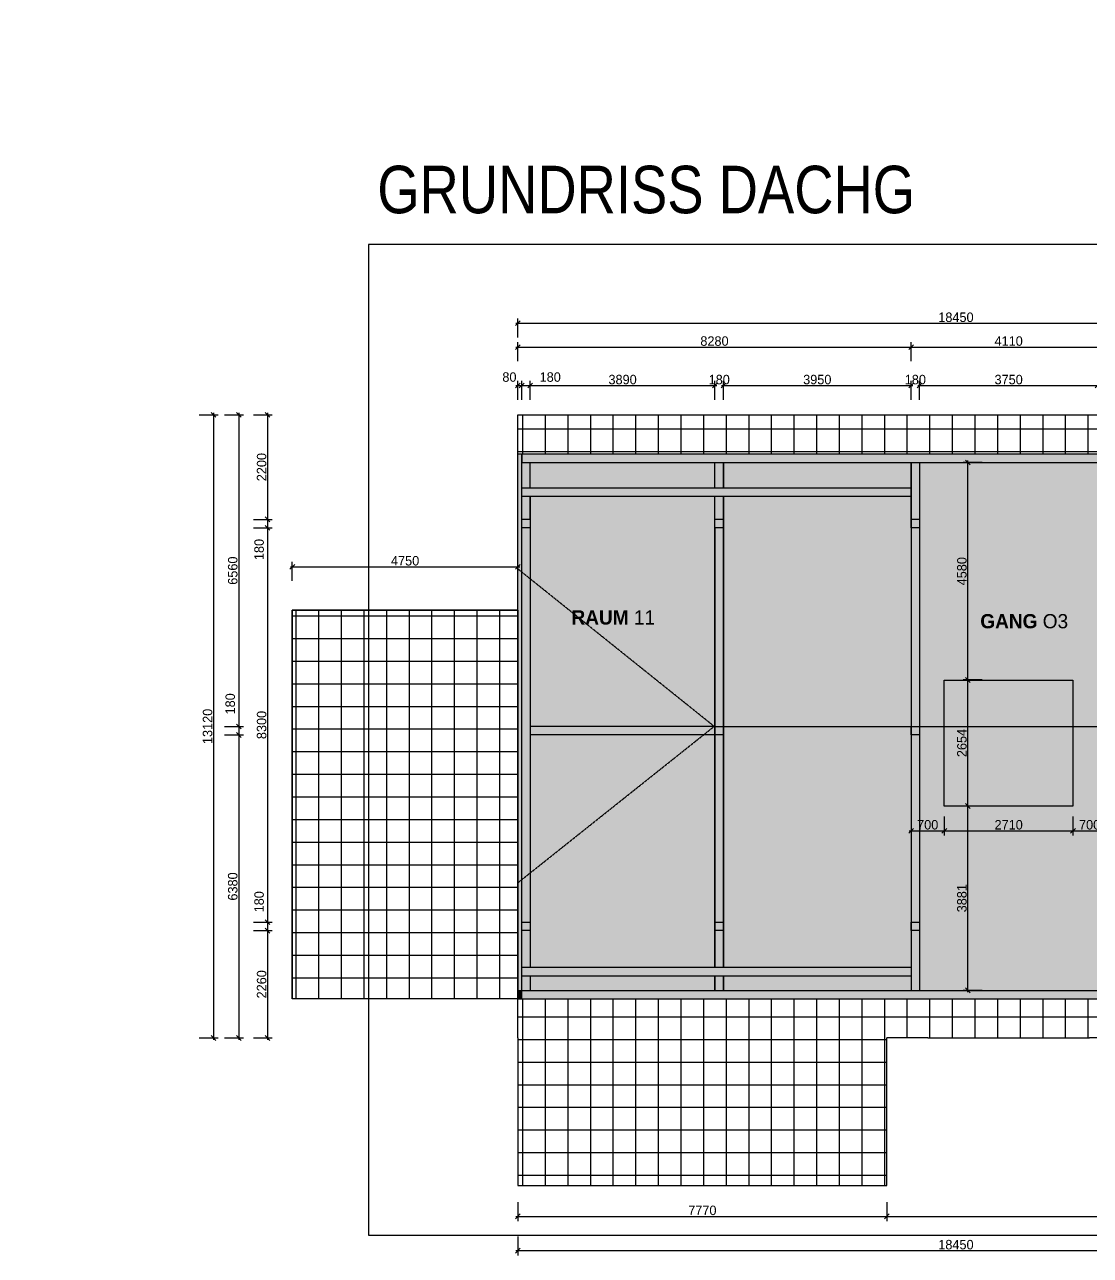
# Model space of a CAD drawing. Header units: metres. Extents: x 2773 to 296211, y -82189 to 61223.
# Drawn here: x 47610 to 70054, y -31693 to -5778 of the extents above; entities that cross this region are included whole.
import ezdxf

# ---------------------------------------------------------------- set-up
doc = ezdxf.new("R2010")
doc.units = ezdxf.units.M
doc.header["$LTSCALE"] = 0.5
doc.header["$PDMODE"] = 3
doc.linetypes.add('DASHED2', pattern=[9.525, 6.35, -3.175])
doc.layers.add('-help', color=4, linetype='Continuous', plot=False)
doc.layers.add('KON_HL', color=4, linetype='Continuous', plot=False)
for name, color, linetype in [('AM_6', 7, 'Continuous'), ('KON_025', 1, 'Continuous'), ('KON_050', 5, 'Continuous'), ('KON_MASS', 1, 'Continuous'), ('KON_SCHRAFF', 1, 'Continuous'), ('KON_STRICHLINIE', 1, 'DASHED2'), ('KON_TEXT', 1, 'Continuous')]:
    doc.layers.add(name, color=color, linetype=linetype)
doc.styles.add('Arial Narrow 3 skalliert', font='ARIALN.TTF', dxfattribs={"height": 3})
doc.styles.add('Century_Gothic', font='GOTHIC.TTF')
doc.dimstyles.new('M - 20 - HTL HALLSTATT$0', dxfattribs={"dimscale": 200, "dimtxt": 1.5, "dimasz": 0.5, "dimexe": 0.5, "dimexo": 0.2, "dimgap": 0.1, "dimtad": 1, "dimdec": 1, "dimdsep": 46, "dimtxsty": 'Century_Gothic', "dimblk": 'OBLIQUE', "dimcen": 0, "dimdle": 0.2, "dimclrd": 256, "dimclre": 256, "dimclrt": 256, "dimadec": 1, "dimazin": 0, "dimtfac": 1, "dimtdec": 1, "dimtix": 1, "dimtofl": 0, "dimtmove": 2, "dimatfit": 3, "dimldrblk": 'DOT', "dimfxl": 1.5, "dimfxlon": 1, "dimlwd": -1, "dimlwe": -1, "dimarcsym": 0})

# ---------------------------------------------------------------- blocks, each defined once
blk = doc.blocks.new('_Oblique')
at = {"color": 0, "linetype": 'ByBlock', "lineweight": -2}
blk.add_line((-0.5, -0.5), (0.5, 0.5), dxfattribs=at)
blk = doc.blocks.new('*D167')
at = {"layer": 'Defpoints', "color": 0, "transparency": 16777216}
for p in [(58078, -13378), (57998, -13995), (58078, -14817)]:
    blk.add_point(p, dxfattribs=at)
at = {"layer": 'KON_MASS', "transparency": 16777216}
for p, q in [((57958, -13378), (58118, -13378)), ((57998, -13678), (57998, -13278)), ((58078, -13678), (58078, -13278))]:
    blk.add_line(p, q, dxfattribs=at)
at = {"layer": 'KON_MASS', "transparency": 16777216, "xscale": 100, "yscale": 100, "zscale": 100, "rotation": 180}
blk.add_blockref('_Oblique', (57998, -13378), dxfattribs=at)
at = {"layer": 'KON_MASS', "transparency": 16777216, "xscale": 100, "yscale": 100, "zscale": 100}
blk.add_blockref('_Oblique', (58078, -13378), dxfattribs=at)
at = {"layer": 'KON_MASS', "transparency": 16777216, "insert": (57820, -13200), "char_height": 200, "attachment_point": 5, "style": 'Century_Gothic'}
blk.add_mtext('80', dxfattribs=at)
blk = doc.blocks.new('_Dot')
at = {"color": 0, "linetype": 'ByBlock', "lineweight": -2}
blk.add_line((-0.5, 0), (-1, 0), dxfattribs=at)
at = {"color": 0, "linetype": 'ByBlock', "const_width": 0.5}
blk.add_lwpolyline([(-0.25, 0, 1), (0.25, 0, 1)], format="xyb", close=True, dxfattribs=at)
blk = doc.blocks.new('*D168')
at = {"layer": 'Defpoints', "color": 0, "transparency": 16777216}
for p in [(58258, -13378), (58078, -14817), (58258, -14997)]:
    blk.add_point(p, dxfattribs=at)
at = {"layer": 'KON_MASS', "transparency": 16777216}
for p, q in [((58038, -13378), (58298, -13378)), ((58078, -13678), (58078, -13278)), ((58258, -13678), (58258, -13278))]:
    blk.add_line(p, q, dxfattribs=at)
at = {"layer": 'KON_MASS', "transparency": 16777216, "xscale": 100, "yscale": 100, "zscale": 100, "rotation": 180}
blk.add_blockref('_Oblique', (58078, -13378), dxfattribs=at)
at = {"layer": 'KON_MASS', "transparency": 16777216, "xscale": 100, "yscale": 100, "zscale": 100}
blk.add_blockref('_Oblique', (58258, -13378), dxfattribs=at)
at = {"layer": 'KON_MASS', "transparency": 16777216, "insert": (58679, -13200), "char_height": 200, "attachment_point": 5, "style": 'Century_Gothic'}
blk.add_mtext('180', dxfattribs=at)
blk = doc.blocks.new('*D169')
at = {"layer": 'Defpoints', "color": 0, "transparency": 16777216}
for p in [(62148, -13378), (58258, -14997), (62148, -14997)]:
    blk.add_point(p, dxfattribs=at)
at = {"layer": 'KON_MASS', "transparency": 16777216}
for p, q in [((58218, -13378), (62188, -13378)), ((58258, -13678), (58258, -13278)), ((62148, -13678), (62148, -13278))]:
    blk.add_line(p, q, dxfattribs=at)
at = {"layer": 'KON_MASS', "transparency": 16777216, "xscale": 100, "yscale": 100, "zscale": 100, "rotation": 180}
blk.add_blockref('_Oblique', (58258, -13378), dxfattribs=at)
at = {"layer": 'KON_MASS', "transparency": 16777216, "xscale": 100, "yscale": 100, "zscale": 100}
blk.add_blockref('_Oblique', (62148, -13378), dxfattribs=at)
at = {"layer": 'KON_MASS', "transparency": 16777216, "insert": (60203, -13253), "char_height": 200, "attachment_point": 5, "style": 'Century_Gothic'}
blk.add_mtext('3890', dxfattribs=at)
blk = doc.blocks.new('*D170')
at = {"layer": 'Defpoints', "color": 0, "transparency": 16777216}
for p in [(62328, -13378), (62148, -14997), (62328, -14997)]:
    blk.add_point(p, dxfattribs=at)
at = {"layer": 'KON_MASS', "transparency": 16777216}
for p, q in [((62148, -13678), (62148, -13278)), ((62328, -13678), (62328, -13278))]:
    blk.add_line(p, q, dxfattribs=at)
at = {"layer": 'KON_MASS', "transparency": 16777216, "insert": (62238, -13253), "char_height": 200, "attachment_point": 5, "style": 'Century_Gothic'}
blk.add_mtext('180', dxfattribs=at)
blk = doc.blocks.new('*D171')
at = {"layer": 'Defpoints', "color": 0, "transparency": 16777216}
for p in [(66278, -13378), (62328, -14997), (66278, -14997)]:
    blk.add_point(p, dxfattribs=at)
at = {"layer": 'KON_MASS', "transparency": 16777216}
for p, q in [((62288, -13378), (66318, -13378)), ((62328, -13678), (62328, -13278)), ((66278, -13678), (66278, -13278))]:
    blk.add_line(p, q, dxfattribs=at)
at = {"layer": 'KON_MASS', "transparency": 16777216, "xscale": 100, "yscale": 100, "zscale": 100, "rotation": 180}
blk.add_blockref('_Oblique', (62328, -13378), dxfattribs=at)
at = {"layer": 'KON_MASS', "transparency": 16777216, "xscale": 100, "yscale": 100, "zscale": 100}
blk.add_blockref('_Oblique', (66278, -13378), dxfattribs=at)
at = {"layer": 'KON_MASS', "transparency": 16777216, "insert": (64303, -13253), "char_height": 200, "attachment_point": 5, "style": 'Century_Gothic'}
blk.add_mtext('3950', dxfattribs=at)
blk = doc.blocks.new('*D172')
at = {"layer": 'Defpoints', "color": 0, "transparency": 16777216}
for p in [(66458, -13378), (66278, -14997), (66458, -14997)]:
    blk.add_point(p, dxfattribs=at)
at = {"layer": 'KON_MASS', "transparency": 16777216}
for p, q in [((66278, -13678), (66278, -13278)), ((66458, -13678), (66458, -13278))]:
    blk.add_line(p, q, dxfattribs=at)
at = {"layer": 'KON_MASS', "transparency": 16777216, "insert": (66368, -13253), "char_height": 200, "attachment_point": 5, "style": 'Century_Gothic'}
blk.add_mtext('180', dxfattribs=at)
blk = doc.blocks.new('*D173')
at = {"layer": 'Defpoints', "color": 0, "transparency": 16777216}
for p in [(70208, -13378), (66458, -14997), (70208, -14997)]:
    blk.add_point(p, dxfattribs=at)
at = {"layer": 'KON_MASS', "transparency": 16777216}
for p, q in [((66418, -13378), (70248, -13378)), ((66458, -13678), (66458, -13278)), ((70208, -13678), (70208, -13278))]:
    blk.add_line(p, q, dxfattribs=at)
at = {"layer": 'KON_MASS', "transparency": 16777216, "xscale": 100, "yscale": 100, "zscale": 100, "rotation": 180}
blk.add_blockref('_Oblique', (66458, -13378), dxfattribs=at)
at = {"layer": 'KON_MASS', "transparency": 16777216, "xscale": 100, "yscale": 100, "zscale": 100}
blk.add_blockref('_Oblique', (70208, -13378), dxfattribs=at)
at = {"layer": 'KON_MASS', "transparency": 16777216, "insert": (68333, -13253), "char_height": 200, "attachment_point": 5, "style": 'Century_Gothic'}
blk.add_mtext('3750', dxfattribs=at)
blk = doc.blocks.new('*D180')
at = {"layer": 'Defpoints', "color": 0, "transparency": 16777216}
for p in [(66278, -12567), (57998, -13995), (66278, -14997)]:
    blk.add_point(p, dxfattribs=at)
at = {"layer": 'KON_MASS', "transparency": 16777216}
for p, q in [((57958, -12567), (66318, -12567)), ((57998, -12867), (57998, -12467)), ((66278, -12867), (66278, -12467))]:
    blk.add_line(p, q, dxfattribs=at)
at = {"layer": 'KON_MASS', "transparency": 16777216, "xscale": 100, "yscale": 100, "zscale": 100, "rotation": 180}
blk.add_blockref('_Oblique', (57998, -12567), dxfattribs=at)
at = {"layer": 'KON_MASS', "transparency": 16777216, "xscale": 100, "yscale": 100, "zscale": 100}
blk.add_blockref('_Oblique', (66278, -12567), dxfattribs=at)
at = {"layer": 'KON_MASS', "transparency": 16777216, "insert": (62138, -12442), "char_height": 200, "attachment_point": 5, "style": 'Century_Gothic'}
blk.add_mtext('8280', dxfattribs=at)
blk = doc.blocks.new('*D181')
at = {"layer": 'Defpoints', "color": 0, "transparency": 16777216}
for p in [(70388, -12567), (66278, -14997), (70388, -14997)]:
    blk.add_point(p, dxfattribs=at)
at = {"layer": 'KON_MASS', "transparency": 16777216}
for p, q in [((66238, -12567), (70428, -12567)), ((66278, -12867), (66278, -12467)), ((70388, -12867), (70388, -12467))]:
    blk.add_line(p, q, dxfattribs=at)
at = {"layer": 'KON_MASS', "transparency": 16777216, "xscale": 100, "yscale": 100, "zscale": 100, "rotation": 180}
blk.add_blockref('_Oblique', (66278, -12567), dxfattribs=at)
at = {"layer": 'KON_MASS', "transparency": 16777216, "xscale": 100, "yscale": 100, "zscale": 100}
blk.add_blockref('_Oblique', (70388, -12567), dxfattribs=at)
at = {"layer": 'KON_MASS', "transparency": 16777216, "insert": (68333, -12442), "char_height": 200, "attachment_point": 5, "style": 'Century_Gothic'}
blk.add_mtext('4110', dxfattribs=at)
blk = doc.blocks.new('*D183')
at = {"layer": 'Defpoints', "color": 0, "transparency": 16777216}
for p in [(76448, -12066), (57998, -14336), (76448, -14336)]:
    blk.add_point(p, dxfattribs=at)
at = {"layer": 'KON_MASS', "transparency": 16777216}
for p, q in [((57958, -12066), (76488, -12066)), ((57998, -12366), (57998, -11966)), ((76448, -12366), (76448, -11966))]:
    blk.add_line(p, q, dxfattribs=at)
at = {"layer": 'KON_MASS', "transparency": 16777216, "xscale": 100, "yscale": 100, "zscale": 100, "rotation": 180}
blk.add_blockref('_Oblique', (57998, -12066), dxfattribs=at)
at = {"layer": 'KON_MASS', "transparency": 16777216, "xscale": 100, "yscale": 100, "zscale": 100}
blk.add_blockref('_Oblique', (76448, -12066), dxfattribs=at)
at = {"layer": 'KON_MASS', "transparency": 16777216, "insert": (67223, -11941), "char_height": 200, "attachment_point": 5, "style": 'Century_Gothic'}
blk.add_mtext('18450', dxfattribs=at)
blk = doc.blocks.new('*D210')
at = {"layer": 'Defpoints', "color": 0, "transparency": 16777216}
for p in [(67474, -22231), (68796, -22231), (69316, -26112)]:
    blk.add_point(p, dxfattribs=at)
at = {"layer": 'KON_MASS', "transparency": 16777216}
for p, q in [((67774, -22231), (67374, -22231)), ((67474, -26152), (67474, -22191)), ((67774, -26112), (67374, -26112))]:
    blk.add_line(p, q, dxfattribs=at)
at = {"layer": 'KON_MASS', "transparency": 16777216, "xscale": 100, "yscale": 100, "zscale": 100}
for p, rotation in [((67474, -22231), 90), ((67474, -26112), 270)]:
    blk.add_blockref('_Oblique', p, dxfattribs=dict(at, rotation=rotation))
at = {"layer": 'KON_MASS', "transparency": 16777216, "insert": (67349, -24172), "char_height": 200, "attachment_point": 5, "rotation": 90, "style": 'Century_Gothic'}
blk.add_mtext('3881', dxfattribs=at)
blk = doc.blocks.new('*D211')
at = {"layer": 'Defpoints', "color": 0, "transparency": 16777216}
for p in [(67474, -19577), (68796, -19577), (68796, -22231)]:
    blk.add_point(p, dxfattribs=at)
at = {"layer": 'KON_MASS', "transparency": 16777216}
for p, q in [((67774, -19577), (67374, -19577)), ((67474, -22271), (67474, -19537)), ((67774, -22231), (67374, -22231))]:
    blk.add_line(p, q, dxfattribs=at)
at = {"layer": 'KON_MASS', "transparency": 16777216, "xscale": 100, "yscale": 100, "zscale": 100}
for p, rotation in [((67474, -19577), 90), ((67474, -22231), 270)]:
    blk.add_blockref('_Oblique', p, dxfattribs=dict(at, rotation=rotation))
at = {"layer": 'KON_MASS', "transparency": 16777216, "insert": (67349, -20904), "char_height": 200, "attachment_point": 5, "rotation": 90, "style": 'Century_Gothic'}
blk.add_mtext('2654', dxfattribs=at)
blk = doc.blocks.new('*D212')
at = {"layer": 'Defpoints', "color": 0, "transparency": 16777216}
for p in [(67474, -14997), (69316, -14997), (68796, -19577)]:
    blk.add_point(p, dxfattribs=at)
at = {"layer": 'KON_MASS', "transparency": 16777216}
for p, q in [((67774, -14997), (67374, -14997)), ((67474, -19617), (67474, -14957)), ((67774, -19577), (67374, -19577))]:
    blk.add_line(p, q, dxfattribs=at)
at = {"layer": 'KON_MASS', "transparency": 16777216, "xscale": 100, "yscale": 100, "zscale": 100}
for p, rotation in [((67474, -14997), 90), ((67474, -19577), 270)]:
    blk.add_blockref('_Oblique', p, dxfattribs=dict(at, rotation=rotation))
at = {"layer": 'KON_MASS', "transparency": 16777216, "insert": (67349, -17287), "char_height": 200, "width": 1167.17, "attachment_point": 5, "rotation": 90, "style": 'Century_Gothic'}
blk.add_mtext('4580', dxfattribs=at)
blk = doc.blocks.new('*D213')
at = {"layer": 'Defpoints', "color": 0, "transparency": 16777216}
for p in [(66278, -22001), (66978, -22344), (66978, -22752)]:
    blk.add_point(p, dxfattribs=at)
at = {"layer": 'KON_MASS', "transparency": 16777216}
for p, q in [((66278, -22452), (66278, -22852)), ((66978, -22452), (66978, -22852)), ((66238, -22752), (67018, -22752))]:
    blk.add_line(p, q, dxfattribs=at)
at = {"layer": 'KON_MASS', "transparency": 16777216, "xscale": 100, "yscale": 100, "zscale": 100, "rotation": 180}
blk.add_blockref('_Oblique', (66278, -22752), dxfattribs=at)
at = {"layer": 'KON_MASS', "transparency": 16777216, "xscale": 100, "yscale": 100, "zscale": 100}
blk.add_blockref('_Oblique', (66978, -22752), dxfattribs=at)
at = {"layer": 'KON_MASS', "transparency": 16777216, "insert": (66628, -22627), "char_height": 200, "attachment_point": 5, "style": 'Century_Gothic'}
blk.add_mtext('700', dxfattribs=at)
blk = doc.blocks.new('*D214')
at = {"layer": 'Defpoints', "color": 0, "transparency": 16777216}
for p in [(66978, -22344), (69688, -22344), (69688, -22752)]:
    blk.add_point(p, dxfattribs=at)
at = {"layer": 'KON_MASS', "transparency": 16777216}
for p, q in [((66978, -22452), (66978, -22852)), ((69688, -22452), (69688, -22852)), ((66938, -22752), (69728, -22752))]:
    blk.add_line(p, q, dxfattribs=at)
at = {"layer": 'KON_MASS', "transparency": 16777216, "xscale": 100, "yscale": 100, "zscale": 100, "rotation": 180}
blk.add_blockref('_Oblique', (66978, -22752), dxfattribs=at)
at = {"layer": 'KON_MASS', "transparency": 16777216, "xscale": 100, "yscale": 100, "zscale": 100}
blk.add_blockref('_Oblique', (69688, -22752), dxfattribs=at)
at = {"layer": 'KON_MASS', "transparency": 16777216, "insert": (68333, -22627), "char_height": 200, "attachment_point": 5, "style": 'Century_Gothic'}
blk.add_mtext('2710', dxfattribs=at)
blk = doc.blocks.new('*D215')
at = {"layer": 'Defpoints', "color": 0, "transparency": 16777216}
for p in [(70388, -22001), (69688, -22344), (70388, -22752)]:
    blk.add_point(p, dxfattribs=at)
at = {"layer": 'KON_MASS', "transparency": 16777216}
for p, q in [((69688, -22452), (69688, -22852)), ((70388, -22452), (70388, -22852)), ((69648, -22752), (70428, -22752))]:
    blk.add_line(p, q, dxfattribs=at)
at = {"layer": 'KON_MASS', "transparency": 16777216, "xscale": 100, "yscale": 100, "zscale": 100, "rotation": 180}
blk.add_blockref('_Oblique', (69688, -22752), dxfattribs=at)
at = {"layer": 'KON_MASS', "transparency": 16777216, "xscale": 100, "yscale": 100, "zscale": 100}
blk.add_blockref('_Oblique', (70388, -22752), dxfattribs=at)
at = {"layer": 'KON_MASS', "transparency": 16777216, "insert": (70038, -22627), "char_height": 200, "attachment_point": 5, "style": 'Century_Gothic'}
blk.add_mtext('700', dxfattribs=at)
blk = doc.blocks.new('*D221')
at = {"layer": 'Defpoints', "color": 0, "transparency": 16777216}
for p in [(57998, -30225), (65768, -30225), (65768, -30871)]:
    blk.add_point(p, dxfattribs=at)
at = {"layer": 'KON_MASS', "transparency": 16777216}
for p, q in [((57998, -30571), (57998, -30971)), ((65768, -30571), (65768, -30971)), ((57958, -30871), (65808, -30871))]:
    blk.add_line(p, q, dxfattribs=at)
at = {"layer": 'KON_MASS', "transparency": 16777216, "xscale": 100, "yscale": 100, "zscale": 100, "rotation": 180}
blk.add_blockref('_Oblique', (57998, -30871), dxfattribs=at)
at = {"layer": 'KON_MASS', "transparency": 16777216, "xscale": 100, "yscale": 100, "zscale": 100}
blk.add_blockref('_Oblique', (65768, -30871), dxfattribs=at)
at = {"layer": 'KON_MASS', "transparency": 16777216, "insert": (61883, -30746), "char_height": 200, "attachment_point": 5, "style": 'Century_Gothic'}
blk.add_mtext('7770', dxfattribs=at)
blk = doc.blocks.new('*D222')
at = {"layer": 'Defpoints', "color": 0, "transparency": 16777216}
for p in [(76448, -27115), (65768, -30225), (76448, -30871)]:
    blk.add_point(p, dxfattribs=at)
at = {"layer": 'KON_MASS', "transparency": 16777216}
for p, q in [((65768, -30571), (65768, -30971)), ((76448, -30571), (76448, -30971)), ((65728, -30871), (76488, -30871))]:
    blk.add_line(p, q, dxfattribs=at)
at = {"layer": 'KON_MASS', "transparency": 16777216, "xscale": 100, "yscale": 100, "zscale": 100, "rotation": 180}
blk.add_blockref('_Oblique', (65768, -30871), dxfattribs=at)
at = {"layer": 'KON_MASS', "transparency": 16777216, "xscale": 100, "yscale": 100, "zscale": 100}
blk.add_blockref('_Oblique', (76448, -30871), dxfattribs=at)
at = {"layer": 'KON_MASS', "transparency": 16777216, "insert": (71108, -30746), "char_height": 200, "attachment_point": 5, "style": 'Century_Gothic'}
blk.add_mtext('10680', dxfattribs=at)
blk = doc.blocks.new('*D223')
at = {"layer": 'Defpoints', "color": 0, "transparency": 16777216}
for p in [(76448, -27115), (57998, -30225), (76448, -31593)]:
    blk.add_point(p, dxfattribs=at)
at = {"layer": 'KON_MASS', "transparency": 16777216}
for p, q in [((57998, -31293), (57998, -31693)), ((76448, -31293), (76448, -31693)), ((57958, -31593), (76488, -31593))]:
    blk.add_line(p, q, dxfattribs=at)
at = {"layer": 'KON_MASS', "transparency": 16777216, "xscale": 100, "yscale": 100, "zscale": 100, "rotation": 180}
blk.add_blockref('_Oblique', (57998, -31593), dxfattribs=at)
at = {"layer": 'KON_MASS', "transparency": 16777216, "xscale": 100, "yscale": 100, "zscale": 100}
blk.add_blockref('_Oblique', (76448, -31593), dxfattribs=at)
at = {"layer": 'KON_MASS', "transparency": 16777216, "insert": (67223, -31468), "char_height": 200, "attachment_point": 5, "style": 'Century_Gothic'}
blk.add_mtext('18450', dxfattribs=at)
blk = doc.blocks.new('*D611')
at = {"layer": 'Defpoints', "color": 0, "transparency": 16777216}
for p in [(57998, -17193), (53248, -18109), (57998, -18109)]:
    blk.add_point(p, dxfattribs=at)
at = {"layer": 'KON_MASS', "transparency": 16777216}
for p, q in [((53248, -17493), (53248, -17093)), ((57998, -17493), (57998, -17093)), ((53208, -17193), (58038, -17193))]:
    blk.add_line(p, q, dxfattribs=at)
at = {"layer": 'KON_MASS', "transparency": 16777216, "xscale": 100, "yscale": 100, "zscale": 100, "rotation": 180}
blk.add_blockref('_Oblique', (53248, -17193), dxfattribs=at)
at = {"layer": 'KON_MASS', "transparency": 16777216, "xscale": 100, "yscale": 100, "zscale": 100}
blk.add_blockref('_Oblique', (57998, -17193), dxfattribs=at)
at = {"layer": 'KON_MASS', "transparency": 16777216, "insert": (55623, -17068), "char_height": 200, "attachment_point": 5, "style": 'Century_Gothic'}
blk.add_mtext('4750', dxfattribs=at)
blk = doc.blocks.new('*D675')
at = {"layer": 'Defpoints', "color": 0, "transparency": 16777216}
for p in [(52070, -13995), (51810, -16195), (52727, -16195)]:
    blk.add_point(p, dxfattribs=at)
at = {"layer": 'KON_MASS', "transparency": 16777216}
for p, q in [((52727, -13955), (52727, -16235)), ((52427, -13995), (52827, -13995)), ((52427, -16195), (52827, -16195))]:
    blk.add_line(p, q, dxfattribs=at)
at = {"layer": 'KON_MASS', "transparency": 16777216, "xscale": 100, "yscale": 100, "zscale": 100}
for p, rotation in [((52727, -13995), 90), ((52727, -16195), 270)]:
    blk.add_blockref('_Oblique', p, dxfattribs=dict(at, rotation=rotation))
at = {"layer": 'KON_MASS', "transparency": 16777216, "insert": (52602, -15095), "char_height": 200, "attachment_point": 5, "rotation": 90, "style": 'Century_Gothic'}
blk.add_mtext('2200', dxfattribs=at)
blk = doc.blocks.new('*D676')
at = {"layer": 'Defpoints', "color": 0, "transparency": 16777216}
for p in [(51810, -16195), (51810, -16375), (52727, -16375)]:
    blk.add_point(p, dxfattribs=at)
at = {"layer": 'KON_MASS', "transparency": 16777216}
for p, q in [((52427, -16195), (52827, -16195)), ((52727, -16155), (52727, -16415)), ((52427, -16375), (52827, -16375))]:
    blk.add_line(p, q, dxfattribs=at)
at = {"layer": 'KON_MASS', "transparency": 16777216, "xscale": 100, "yscale": 100, "zscale": 100}
for p, rotation in [((52727, -16195), 90), ((52727, -16375), 270)]:
    blk.add_blockref('_Oblique', p, dxfattribs=dict(at, rotation=rotation))
at = {"layer": 'KON_MASS', "transparency": 16777216, "insert": (52549, -16830), "char_height": 200, "attachment_point": 5, "rotation": 90, "style": 'Century_Gothic'}
blk.add_mtext('180', dxfattribs=at)
blk = doc.blocks.new('*D677')
at = {"layer": 'Defpoints', "color": 0, "transparency": 16777216}
for p in [(51810, -16375), (51810, -24675), (52727, -24675)]:
    blk.add_point(p, dxfattribs=at)
at = {"layer": 'KON_MASS', "transparency": 16777216}
for p, q in [((52427, -16375), (52827, -16375)), ((52727, -16335), (52727, -24715)), ((52427, -24675), (52827, -24675))]:
    blk.add_line(p, q, dxfattribs=at)
at = {"layer": 'KON_MASS', "transparency": 16777216, "xscale": 100, "yscale": 100, "zscale": 100}
for p, rotation in [((52727, -16375), 90), ((52727, -24675), 270)]:
    blk.add_blockref('_Oblique', p, dxfattribs=dict(at, rotation=rotation))
at = {"layer": 'KON_MASS', "transparency": 16777216, "insert": (52602, -20525), "char_height": 200, "attachment_point": 5, "rotation": 90, "style": 'Century_Gothic'}
blk.add_mtext('8300', dxfattribs=at)
blk = doc.blocks.new('*D678')
at = {"layer": 'Defpoints', "color": 0, "transparency": 16777216}
for p in [(51810, -24675), (51810, -24855), (52727, -24855)]:
    blk.add_point(p, dxfattribs=at)
at = {"layer": 'KON_MASS', "transparency": 16777216}
for p, q in [((52427, -24675), (52827, -24675)), ((52427, -24855), (52827, -24855)), ((52727, -24635), (52727, -24895))]:
    blk.add_line(p, q, dxfattribs=at)
at = {"layer": 'KON_MASS', "transparency": 16777216, "xscale": 100, "yscale": 100, "zscale": 100}
for p, rotation in [((52727, -24675), 90), ((52727, -24855), 270)]:
    blk.add_blockref('_Oblique', p, dxfattribs=dict(at, rotation=rotation))
at = {"layer": 'KON_MASS', "transparency": 16777216, "insert": (52549, -24247), "char_height": 200, "attachment_point": 5, "rotation": 90, "style": 'Century_Gothic'}
blk.add_mtext('180', dxfattribs=at)
blk = doc.blocks.new('*D679')
at = {"layer": 'Defpoints', "color": 0, "transparency": 16777216}
for p in [(51810, -24855), (52070, -27115), (52727, -27115)]:
    blk.add_point(p, dxfattribs=at)
at = {"layer": 'KON_MASS', "transparency": 16777216}
for p, q in [((52427, -24855), (52827, -24855)), ((52727, -24815), (52727, -27155)), ((52427, -27115), (52827, -27115))]:
    blk.add_line(p, q, dxfattribs=at)
at = {"layer": 'KON_MASS', "transparency": 16777216, "xscale": 100, "yscale": 100, "zscale": 100}
for p, rotation in [((52727, -24855), 90), ((52727, -27115), 270)]:
    blk.add_blockref('_Oblique', p, dxfattribs=dict(at, rotation=rotation))
at = {"layer": 'KON_MASS', "transparency": 16777216, "insert": (52602, -25985), "char_height": 200, "attachment_point": 5, "rotation": 90, "style": 'Century_Gothic'}
blk.add_mtext('2260', dxfattribs=at)
blk = doc.blocks.new('*D680')
at = {"layer": 'Defpoints', "color": 0, "transparency": 16777216}
for p in [(50880, -13995), (47610, -20555), (52119, -20555)]:
    blk.add_point(p, dxfattribs=at)
at = {"layer": 'KON_MASS', "transparency": 16777216}
for p, q in [((52119, -13955), (52119, -20595)), ((51819, -13995), (52219, -13995)), ((51819, -20555), (52219, -20555))]:
    blk.add_line(p, q, dxfattribs=at)
at = {"layer": 'KON_MASS', "transparency": 16777216, "xscale": 100, "yscale": 100, "zscale": 100}
for p, rotation in [((52119, -13995), 90), ((52119, -20555), 270)]:
    blk.add_blockref('_Oblique', p, dxfattribs=dict(at, rotation=rotation))
at = {"layer": 'KON_MASS', "transparency": 16777216, "insert": (51994, -17275), "char_height": 200, "attachment_point": 5, "rotation": 90, "style": 'Century_Gothic'}
blk.add_mtext('6560', dxfattribs=at)
blk = doc.blocks.new('*D681')
at = {"layer": 'Defpoints', "color": 0, "transparency": 16777216}
for p in [(47610, -20555), (47610, -20735), (52119, -20735)]:
    blk.add_point(p, dxfattribs=at)
at = {"layer": 'KON_MASS', "transparency": 16777216}
for p, q in [((51819, -20555), (52219, -20555)), ((52119, -20515), (52119, -20775)), ((51819, -20735), (52219, -20735))]:
    blk.add_line(p, q, dxfattribs=at)
at = {"layer": 'KON_MASS', "transparency": 16777216, "xscale": 100, "yscale": 100, "zscale": 100}
for p, rotation in [((52119, -20555), 90), ((52119, -20735), 270)]:
    blk.add_blockref('_Oblique', p, dxfattribs=dict(at, rotation=rotation))
at = {"layer": 'KON_MASS', "transparency": 16777216, "insert": (51941, -20080), "char_height": 200, "attachment_point": 5, "rotation": 90, "style": 'Century_Gothic'}
blk.add_mtext('180', dxfattribs=at)
blk = doc.blocks.new('*D682')
at = {"layer": 'Defpoints', "color": 0, "transparency": 16777216}
for p in [(47610, -20735), (50880, -27115), (52119, -27115)]:
    blk.add_point(p, dxfattribs=at)
at = {"layer": 'KON_MASS', "transparency": 16777216}
for p, q in [((52119, -20695), (52119, -27155)), ((51819, -20735), (52219, -20735)), ((51819, -27115), (52219, -27115))]:
    blk.add_line(p, q, dxfattribs=at)
at = {"layer": 'KON_MASS', "transparency": 16777216, "xscale": 100, "yscale": 100, "zscale": 100}
for p, rotation in [((52119, -20735), 90), ((52119, -27115), 270)]:
    blk.add_blockref('_Oblique', p, dxfattribs=dict(at, rotation=rotation))
at = {"layer": 'KON_MASS', "transparency": 16777216, "insert": (51994, -23925), "char_height": 200, "attachment_point": 5, "rotation": 90, "style": 'Century_Gothic'}
blk.add_mtext('6380', dxfattribs=at)
blk = doc.blocks.new('*D683')
at = {"layer": 'Defpoints', "color": 0, "transparency": 16777216}
for p in [(49740, -13995), (49740, -27115), (51589, -27115)]:
    blk.add_point(p, dxfattribs=at)
at = {"layer": 'KON_MASS', "transparency": 16777216}
for p, q in [((51589, -13955), (51589, -27155)), ((51289, -13995), (51689, -13995)), ((51289, -27115), (51689, -27115))]:
    blk.add_line(p, q, dxfattribs=at)
at = {"layer": 'KON_MASS', "transparency": 16777216, "xscale": 100, "yscale": 100, "zscale": 100}
for p, rotation in [((51589, -13995), 90), ((51589, -27115), 270)]:
    blk.add_blockref('_Oblique', p, dxfattribs=dict(at, rotation=rotation))
at = {"layer": 'KON_MASS', "transparency": 16777216, "insert": (51464, -20555), "char_height": 200, "attachment_point": 5, "rotation": 90, "style": 'Century_Gothic'}
blk.add_mtext('13120', dxfattribs=at)

msp = doc.modelspace()

# ---------------------------------------------------------------- hatches: boundary and pattern name
at = {"layer": 'KON_025', "transparency": 33554656}
h = msp.add_hatch(dxfattribs=at)
h.set_pattern_fill('NET', color=256, scale=150)
h.paths.add_polyline_path([(57997.78, -13994.55), (57997.78, -14816.92), (76447.78, -14816.92), (76447.78, -13994.55)])
h.paths.add_polyline_path([(57997.78, -26292.1), (57997.78, -27114.55), (66627.78, -27114.55), (70037.78, -27114.55), (76447.78, -27114.55), (76447.78, -26292.1)])
h = msp.add_hatch(dxfattribs=at)
h.set_pattern_fill('NET', color=256, scale=150)
h.set_pattern_definition([(0, (-32870.24, 822.45), (0, 476.25), []), (90, (-32870.24, 822.45), (-476.25, 3e-14), [])])
h.paths.add_polyline_path([(53247.78, -18108.79), (57997.78, -18108.79), (57997.78, -26292.1), (53247.78, -26292.1)])
at = {"layer": 'KON_025', "true_color": 0x636466, "transparency": 33554544}
h = msp.add_hatch(color=251, dxfattribs=at)
h.dxf.hatch_style = 1
h.paths.add_polyline_path([(66977.78, -19577.04), (69687.78, -19577.04), (69687.78, -19885.5), (66977.78, -19885.5)])
h.paths.add_polyline_path([(66977.78, -19885.5), (67164.14, -19885.5), (67164.14, -22231.06), (66977.78, -22231.06)])
at = {"layer": 'KON_025', "transparency": 33554656}
h = msp.add_hatch(dxfattribs=at)
h.set_pattern_fill('NET', color=256, scale=150)
h.paths.add_polyline_path([(65767.78, -27114.55), (57997.78, -27114.55), (57997.78, -30224.55), (65767.78, -30224.55)])
at = {"layer": 'KON_MASS', "true_color": 0xc5b7aa, "transparency": 33554480}
h = msp.add_hatch(color=9, dxfattribs=at)
h.dxf.hatch_style = 1
h.paths.add_polyline_path([(76187.78, -14996.96), (58257.78, -14996.92), (58257.78, -26112.1), (76187.78, -26112.14)])
at = {"layer": 'KON_SCHRAFF', "true_color": 0xb5a392, "transparency": 33554546}
h = msp.add_hatch(dxfattribs=at)
h.set_pattern_fill('ANGLE', color=253, scale=1000)
h.set_pattern_definition([(0, (-2689485, -1806978.5), (0, 6985), [5080, -1905]), (90, (-2689485, -1806978.5), (-6985, 4e-13), [5080, -1905])])
h.paths.add_polyline_path([(66949.21, -5777.98), (63199.21, -5777.98), (63199.21, -5957.98), (66949.21, -5957.98)])
h.paths.add_polyline_path([(63019.21, -5777.98), (54919.21, -5777.98), (54919.21, -5957.98), (63019.21, -5957.98)])
h.paths.add_polyline_path([(63199.21, -5777.98), (63019.21, -5777.98), (63019.21, -5957.98), (63199.21, -5957.98)])
h.paths.add_polyline_path([(73009.21, -5777.98), (67129.21, -5777.98), (67129.21, -5957.98), (73009.21, -5957.98)])
h.paths.add_polyline_path([(67129.21, -5777.98), (66949.21, -5777.98), (66949.21, -5957.98), (67129.21, -5957.98)])
h.paths.add_polyline_path([(67129.21, -5957.98), (66949.21, -5957.98), (66949.21, -7097.98), (67129.21, -7097.98)])
h.paths.add_polyline_path([(63199.21, -5957.98), (63019.21, -5957.98), (63019.21, -6977.98), (63199.21, -6977.98)])
h.paths.add_polyline_path([(63199.21, -6977.98), (63019.21, -6977.98), (63019.21, -9937.98), (63199.21, -9937.98)])
h.paths.add_polyline_path([(63199.21, -9937.98), (63019.21, -9937.98), (63019.21, -10857.98), (63199.21, -10857.98)])
h.paths.add_polyline_path([(63199.21, -11037.98), (63019.21, -11037.98), (63019.21, -11777.98), (63199.21, -11777.98)])
h.paths.add_polyline_path([(63199.21, -10857.98), (63019.21, -10857.98), (63019.21, -11037.98), (63199.21, -11037.98)])
at = {"layer": 'KON_SCHRAFF', "true_color": 0xb5a392, "transparency": 33554613}
h = msp.add_hatch(color=253, dxfattribs=at)
h.dxf.hatch_style = 1
h.paths.add_polyline_path([(76367.78, -14816.92), (58077.78, -14816.92), (58077.78, -14996.92), (76367.78, -14996.92)])
h.paths.add_polyline_path([(58077.78, -14816.92), (57997.78, -14816.92), (57997.78, -26112.1), (58077.78, -26112.1)])
h.paths.add_polyline_path([(76447.78, -14816.92), (76367.78, -14816.92), (76367.78, -26112.1), (76447.78, -26112.1)])
h.paths.add_polyline_path([(76367.78, -26112.1), (73177.78, -26112.1), (72997.78, -26112.1), (58077.78, -26112.1), (58077.78, -26292.1), (76367.78, -26292.1)])
at = {"layer": 'KON_SCHRAFF', "true_color": 0xb5a392, "transparency": 33554480}
h = msp.add_hatch(color=253, dxfattribs=at)
h.dxf.hatch_style = 1
h.paths.add_polyline_path([(76367.78, -15415.73), (70387.78, -15415.73), (70387.78, -15595.73), (76367.78, -15595.73)])
h.paths.add_polyline_path([(73177.78, -14996.92), (72997.78, -14996.92), (72997.78, -15415.73), (73177.78, -15415.73)])
h.paths.add_polyline_path([(73177.78, -15595.73), (72997.78, -15595.73), (72997.78, -16194.55), (73177.78, -16194.55)])
h.paths.add_polyline_path([(73177.78, -16374.55), (72997.78, -16374.55), (72997.78, -20734.55), (73177.78, -20734.55)])
h.paths.add_polyline_path([(73177.78, -20734.55), (72997.78, -20734.55), (72997.78, -24674.55), (73177.78, -24674.55)])
h.paths.add_polyline_path([(73177.78, -24854.55), (72997.78, -24854.55), (72997.78, -25513.36), (73177.78, -25513.36)])
h.paths.add_polyline_path([(73177.78, -25693.36), (72997.78, -25693.36), (72997.78, -26112.1), (73177.78, -26112.1)])
h.paths.add_polyline_path([(76367.78, -25513.36), (70387.78, -25513.36), (70387.78, -25693.36), (76367.78, -25693.36)])
h.paths.add_polyline_path([(76367.78, -24854.55), (76187.78, -24854.55), (76187.78, -25513.36), (76367.78, -25513.36)])
h.paths.add_polyline_path([(76367.78, -14996.92), (76187.78, -14996.92), (76187.78, -15415.73), (76367.78, -15415.73)])
h.paths.add_polyline_path([(76367.78, -15595.73), (76187.78, -15595.73), (76187.78, -16194.55), (76367.78, -16194.55)])
h.paths.add_polyline_path([(76367.78, -16374.55), (76187.78, -16374.55), (76187.78, -24674.55), (76367.78, -24674.55)])
h.paths.add_polyline_path([(76367.78, -25693.36), (76187.78, -25693.36), (76187.78, -26112.1), (76367.78, -26112.1)])
h.paths.add_polyline_path([(66277.78, -15529.32), (58077.78, -15529.32), (58077.78, -15709.32), (66277.78, -15709.32)])
h.paths.add_polyline_path([(62327.78, -14996.92), (62147.78, -14996.92), (62147.78, -15529.32), (62327.78, -15529.32)])
h.paths.add_polyline_path([(62327.78, -15709.32), (62147.78, -15709.32), (62147.78, -16194.55), (62327.78, -16194.55)])
h.paths.add_polyline_path([(62327.78, -16374.55), (62147.78, -16374.55), (62147.78, -20734.55), (62327.78, -20734.55)])
h.paths.add_polyline_path([(62327.78, -20734.55), (62147.78, -20734.55), (62147.78, -24674.55), (62327.78, -24674.55)])
h.paths.add_polyline_path([(62327.78, -24854.55), (62147.78, -24854.55), (62147.78, -25626.95), (62327.78, -25626.95)])
h.paths.add_polyline_path([(62327.78, -25806.95), (62147.78, -25806.95), (62147.78, -26112.1), (62327.78, -26112.1)])
h.paths.add_polyline_path([(66277.78, -25626.95), (58077.78, -25626.95), (58077.78, -25806.95), (66277.78, -25806.95)])
h.paths.add_polyline_path([(58257.78, -16374.55), (58077.78, -16374.55), (58077.78, -24674.55), (58257.78, -24674.55)])
h.paths.add_polyline_path([(58257.78, -15709.32), (58077.78, -15709.32), (58077.78, -16194.55), (58257.78, -16194.55)])
h.paths.add_polyline_path([(58257.78, -14996.92), (58077.78, -14996.92), (58077.78, -15529.32), (58257.78, -15529.32)])
h.paths.add_polyline_path([(58257.78, -24854.55), (58077.78, -24854.55), (58077.78, -25626.95), (58257.78, -25626.95)])
h.paths.add_polyline_path([(58257.78, -25806.95), (58077.78, -25806.95), (58077.78, -26112.1), (58257.78, -26112.1)])
at = {"layer": 'KON_SCHRAFF', "true_color": 0xb5a392, "transparency": 33554613}
h = msp.add_hatch(color=253, dxfattribs=at)
h.dxf.hatch_style = 1
h.paths.add_polyline_path([(62327.78, -16194.55), (62147.78, -16194.55), (62147.78, -16374.55), (62327.78, -16374.55)])
h.paths.add_polyline_path([(66457.78, -16194.55), (66277.78, -16194.55), (66277.78, -16374.55), (66457.78, -16374.55)])
h.paths.add_polyline_path([(58257.78, -16194.55), (58077.78, -16194.55), (58077.78, -16374.55), (58257.78, -16374.55)])
h.paths.add_polyline_path([(58257.78, -24674.55), (58077.78, -24674.55), (58077.78, -24854.55), (58257.78, -24854.55)])
h.paths.add_polyline_path([(62327.78, -24674.55), (62147.78, -24674.55), (62147.78, -24854.55), (62327.78, -24854.55)])
h.paths.add_polyline_path([(66457.78, -24674.55), (66277.78, -24674.55), (66277.78, -24854.55), (66457.78, -24854.55)])
h.paths.add_polyline_path([(66457.78, -20554.51), (66277.78, -20554.51), (66277.78, -20734.51), (66457.78, -20734.51)])
h.paths.add_polyline_path([(70387.78, -20554.51), (70207.78, -20554.51), (70207.78, -20734.51), (70387.78, -20734.51)])
h.paths.add_polyline_path([(70387.78, -24674.55), (70207.78, -24674.55), (70207.78, -24854.55), (70387.78, -24854.55)])
h.paths.add_polyline_path([(70387.78, -16194.55), (70207.78, -16194.55), (70207.78, -16374.55), (70387.78, -16374.55)])
h.paths.add_polyline_path([(73177.78, -16194.55), (72997.78, -16194.55), (72997.78, -16374.55), (73177.78, -16374.55)])
h.paths.add_polyline_path([(76367.78, -16194.55), (76187.78, -16194.55), (76187.78, -16374.55), (76367.78, -16374.55)])
h.paths.add_polyline_path([(76367.78, -24674.55), (76187.78, -24674.55), (76187.78, -24854.55), (76367.78, -24854.55)])
h.paths.add_polyline_path([(73177.78, -24674.55), (72997.78, -24674.55), (72997.78, -24854.55), (73177.78, -24854.55)])
at = {"layer": 'KON_SCHRAFF', "true_color": 0xc5b7aa, "transparency": 33554554}
h = msp.add_hatch(color=9, dxfattribs=at)
h.dxf.hatch_style = 1
h.paths.add_polyline_path([(66977.8, -19577.84), (69687.8, -19577.84), (69687.78, -22231.06), (66977.78, -22231.06)])
at = {"layer": 'KON_SCHRAFF', "true_color": 0xb5a392, "transparency": 33554480}
h = msp.add_hatch(color=253, dxfattribs=at)
h.dxf.hatch_style = 1
h.paths.add_polyline_path([(62147.78, -20554.55), (58257.78, -20554.55), (58257.78, -20734.55), (62147.78, -20734.55)])
at = {"layer": 'KON_SCHRAFF', "true_color": 0xb5a392, "transparency": 33554613}
h = msp.add_hatch(color=253, dxfattribs=at)
h.dxf.hatch_style = 1
h.paths.add_polyline_path([(58077.78, -26112.1), (57997.78, -26112.1), (57997.78, -26292.1), (58077.78, -26292.1)])

# ---------------------------------------------------------------- linework, layer by layer
at = {"layer": '-help'}
msp.add_lwpolyline([(82755.65, -10406.62), (54853.99, -10406.62), (54853.99, -31270.04), (82755.65, -31270.04)], close=True, dxfattribs=at)
at = {"layer": 'KON_050'}
for points in [[(57997.78, -27114.55), (57997.78, -13994.55), (76447.78, -13994.55), (76447.78, -27114.55), (70037.78, -27114.55)], [(57997.78, -14816.92), (76447.78, -14816.92)], [(58077.78, -26292.1), (58077.78, -14816.92)], [(58077.78, -14816.92), (58077.78, -14996.92), (76367.78, -14996.92)], [(58257.78, -15529.32), (58257.78, -14996.92)], [(62147.78, -15529.32), (62147.78, -14996.92)], [(62327.78, -14996.92), (62327.78, -15529.32)], [(66277.78, -16194.55), (66277.78, -14996.92), (66277.78, -26112.1)], [(58077.78, -15529.32), (66277.78, -15529.32)], [(58077.78, -15709.32), (66277.78, -15709.32)], [(58257.78, -16194.55), (58257.78, -15709.32), (58257.78, -25626.95)], [(62147.78, -16194.55), (62147.78, -15709.32)], [(62327.78, -15709.32), (62327.78, -25626.95)], [(62147.78, -16374.55), (62147.78, -25626.95)], [(57997.78, -18108.79), (53247.78, -18108.79), (53247.78, -26285.1), (57997.78, -26292.1)], [(62147.78, -20554.55), (58257.78, -20554.55)], [(62147.78, -20734.55), (58257.78, -20734.55)], [(58077.78, -25626.95), (66277.78, -25626.95)], [(58077.78, -25806.95), (66277.78, -25806.95)], [(58257.78, -25806.95), (58257.78, -26112.1)], [(62147.78, -25806.95), (62147.78, -26112.1)], [(62327.78, -25806.95), (62327.78, -26112.1)], [(58077.78, -26292.1), (58077.78, -26112.1), (76367.78, -26112.1)], [(57997.78, -26292.1), (76447.78, -26292.1)], [(57997.78, -27114.55), (57997.78, -30224.55), (65767.78, -30224.55), (65767.78, -27114.55)], [(66627.78, -27114.55), (65767.78, -27114.55)], [(66627.78, -27114.55), (70037.78, -27114.55)]]:
    msp.add_lwpolyline(points, dxfattribs=at)
for points in [[(58077.78, -16194.55), (58257.78, -16194.55), (58257.78, -16374.55), (58077.78, -16374.55)], [(62147.78, -16194.55), (62327.78, -16194.55), (62327.78, -16374.55), (62147.78, -16374.55)], [(66277.78, -16194.55), (66457.78, -16194.55), (66457.78, -16374.55), (66277.78, -16374.55)], [(53247.78, -18108.79), (57997.78, -18108.79), (57997.78, -26292.1), (53247.78, -26292.1)], [(66977.8, -19577.84), (69687.8, -19577.84), (69687.78, -22231.06), (66977.78, -22231.06)], [(66277.78, -20554.51), (66457.78, -20554.51), (66457.78, -20734.51), (66277.78, -20734.51)], [(58077.78, -24674.55), (58257.78, -24674.55), (58257.78, -24854.55), (58077.78, -24854.55)], [(62147.78, -24674.55), (62327.78, -24674.55), (62327.78, -24854.55), (62147.78, -24854.55)], [(66277.78, -24674.55), (66457.78, -24674.55), (66457.78, -24854.55), (66277.78, -24854.55)]]:
    msp.add_lwpolyline(points, close=True, dxfattribs=at)
at = {"layer": 'KON_HL'}
for points in [[(62147.78, -15529.32), (62147.78, -14996.92)], [(62327.78, -15529.32), (62327.78, -14996.92)], [(62147.78, -25626.95), (62147.78, -15709.32)], [(62327.78, -25626.95), (62327.78, -15709.32)], [(57997.78, -26292.1), (53247.78, -26292.1), (53247.78, -26285.1), (53247.78, -18108.79), (57997.78, -18108.79)], [(57997.78, -26112.1), (62147.78, -26112.1), (62147.78, -25806.95)], [(58177.78, -26112.1), (62327.78, -26112.1), (62327.78, -25806.95)]]:
    msp.add_lwpolyline(points, dxfattribs=at)
msp.add_lwpolyline([(66977.8, -19577.84), (69687.8, -19577.84), (69687.78, -22231.06), (66977.78, -22231.06)], close=True, dxfattribs=at)
at = {"layer": 'KON_STRICHLINIE'}
for points in [[(66457.78, -14996.92), (66457.78, -26112.1)], [(57997.78, -23847), (62132.08, -20554.55), (57997.78, -17239.71)], [(62132.08, -20554.55), (72382.08, -20554.55)]]:
    msp.add_lwpolyline(points, dxfattribs=at)
msp.add_lwpolyline([(62147.78, -20554.55), (62327.78, -20554.55), (62327.78, -20734.55), (62147.78, -20734.55)], close=True, dxfattribs=at)

# ---------------------------------------------------------------- texts
at = {"layer": 'AM_6', "insert": (55037.06, -8750.01), "char_height": 1000, "width": 11389.741, "attachment_point": 1, "style": 'Arial Narrow 3 skalliert'}
msp.add_mtext('GRUNDRISS DACHG', dxfattribs=at)
at = {"layer": 'KON_TEXT', "char_height": 300, "width": 3182.4376, "attachment_point": 1, "style": 'Arial Narrow 3 skalliert'}
for s, insert in [('{\\fCentury Gothic|b1|i0|c0|p34;RAUM\\fCentury Gothic|b0|i0|c0|p34; 11}', (59126.14, -18109.86)), ('{\\fCentury Gothic|b1|i0|c0|p34;GANG \\fCentury Gothic|b0|i0|c0|p34;O3}', (67735.63, -18189.12))]:
    msp.add_mtext(s, dxfattribs=dict(at, insert=insert))

# ---------------------------------------------------------------- dimensions: what is measured, and where the dimension line sits
at = {"layer": 'KON_MASS'}
for base, p1, p2, picture, middle in [((76447.78, -12066.42), (57997.78, -14335.91), (76447.78, -14335.91), '*D183', (67222.78, -11941.39)), ((66277.78, -12566.93), (57997.78, -13994.55), (66277.78, -14996.92), '*D180', (62137.78, -12441.9)), ((70387.78, -12566.93), (66277.78, -14996.92), (70387.78, -14996.92), '*D181', (68332.78, -12441.9)), ((62147.78, -13377.85), (58257.78, -14996.92), (62147.78, -14996.92), '*D169', (60202.78, -13252.82)), ((62327.78, -13377.85), (62147.78, -14996.92), (62327.78, -14996.92), '*D170', (62237.78, -13252.82)), ((66277.78, -13377.85), (62327.78, -14996.92), (66277.78, -14996.92), '*D171', (64302.78, -13252.82)), ((66457.78, -13377.85), (66277.78, -14996.92), (66457.78, -14996.92), '*D172', (66367.78, -13252.82)), ((70207.78, -13377.85), (66457.78, -14996.92), (70207.78, -14996.92), '*D173', (68332.78, -13252.82)), ((57997.78, -17193.1), (53247.78, -18108.79), (57997.78, -18108.79), '*D611', (55622.78, -17068.07)), ((66977.78, -22752.26), (66277.78, -22001.11), (66977.78, -22343.8), '*D213', (66627.78, -22627.23)), ((70387.78, -22752.26), (69687.78, -22343.8), (70387.78, -22001.11), '*D215', (70037.78, -22627.23)), ((69687.78, -22752.26), (66977.78, -22343.8), (69687.78, -22343.8), '*D214', (68332.78, -22627.23))]:
    dim = msp.add_linear_dim(base=base, p1=p1, p2=p2, dimstyle='M - 20 - HTL HALLSTATT$0', override={"dimtxt": 1}, dxfattribs=at)
    dim.commit()
    dim.dimension.update_dxf_attribs({"geometry": picture, "text_midpoint": middle})
for base, p1, p2, picture, middle in [((58077.78, -13377.85), (57997.78, -13994.55), (58077.78, -14816.92), '*D167', (57820.07, -13200.31)), ((58257.78, -13377.85), (58077.78, -14816.92), (58257.78, -14996.92), '*D168', (58678.73, -13200.31))]:
    dim = msp.add_linear_dim(base=base, p1=p1, p2=p2, dimstyle='M - 20 - HTL HALLSTATT$0', override={"dimtxt": 1}, dxfattribs=at)
    dim.commit()
    dim.dimension.update_dxf_attribs({"geometry": picture, "text_midpoint": middle, "dimtype": 160})
for base, p1, p2, picture, middle in [((52118.91, -20554.55), (50880.32, -13994.55), (47610.32, -20554.55), '*D680', (51993.88, -17274.55)), ((51589.04, -27114.55), (49740.04, -13994.55), (49740.04, -27114.55), '*D683', (51464.01, -20554.55)), ((52726.97, -16194.55), (52069.97, -13994.55), (51809.97, -16194.55), '*D675', (52601.94, -15094.55)), ((52726.97, -24674.55), (51809.97, -16374.55), (51809.97, -24674.55), '*D677', (52601.94, -20524.55)), ((67473.61, -19577.04), (68796.41, -22231.06), (68796.41, -19577.04), '*D211', (67348.58, -20904.05)), ((52118.91, -27114.55), (47610.32, -20734.55), (50880.32, -27114.55), '*D682', (51993.88, -23924.55)), ((67473.61, -22231.06), (69316.41, -26112.1), (68796.41, -22231.06), '*D210', (67348.58, -24171.58)), ((52726.97, -27114.55), (51809.97, -24854.55), (52069.97, -27114.55), '*D679', (52601.94, -25984.55))]:
    dim = msp.add_linear_dim(base=base, p1=p1, p2=p2, angle=90, dimstyle='M - 20 - HTL HALLSTATT$0', override={"dimtxt": 1}, dxfattribs=at)
    dim.commit()
    dim.dimension.update_dxf_attribs({"geometry": picture, "text_midpoint": middle})
dim = msp.add_linear_dim(base=(67473.61, -14996.92), p1=(68796.41, -19577.04), p2=(69316.41, -14996.92), angle=90, text='4580', dimstyle='M - 20 - HTL HALLSTATT$0', override={"dimtxt": 1}, dxfattribs=at)
dim.commit()
dim.dimension.update_dxf_attribs({"geometry": '*D212', "text_midpoint": (67348.58, -17286.98)})
for base, p1, p2, picture, middle in [((52726.97, -16374.55), (51809.97, -16194.55), (51809.97, -16374.55), '*D676', (52549.43, -16829.85)), ((52118.91, -20734.55), (47610.32, -20554.55), (47610.32, -20734.55), '*D681', (51941.37, -20079.94)), ((52726.97, -24854.55), (51809.97, -24674.55), (51809.97, -24854.55), '*D678', (52549.43, -24247.23))]:
    dim = msp.add_linear_dim(base=base, p1=p1, p2=p2, angle=90, dimstyle='M - 20 - HTL HALLSTATT$0', override={"dimtxt": 1}, dxfattribs=at)
    dim.commit()
    dim.dimension.update_dxf_attribs({"geometry": picture, "text_midpoint": middle, "dimtype": 160})
at = {"layer": 'KON_MASS', "color": 217, "true_color": 0x93278f}
for base, p1, p2, picture, middle in [((76447.78, -31592.74), (57997.78, -30224.55), (76447.78, -27114.55), '*D223', (67222.78, -31467.71)), ((76447.78, -30871.03), (65767.78, -30224.55), (76447.78, -27114.55), '*D222', (71107.78, -30746)), ((65767.78, -30871.03), (57997.78, -30224.55), (65767.78, -30224.55), '*D221', (61882.78, -30746))]:
    dim = msp.add_linear_dim(base=base, p1=p1, p2=p2, dimstyle='M - 20 - HTL HALLSTATT$0', override={"dimtxt": 1}, dxfattribs=at)
    dim.commit()
    dim.dimension.update_dxf_attribs({"geometry": picture, "text_midpoint": middle})

doc.saveas('drawing.dxf')
